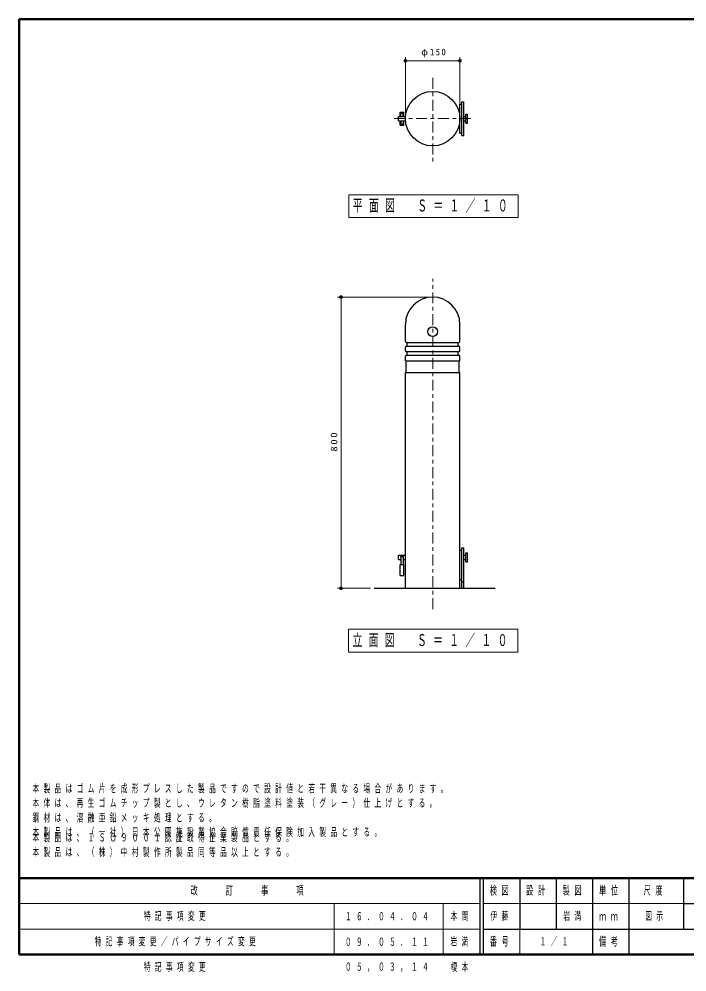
# Model space of a CAD drawing. Units: millimetres on the paper, scale 1:10. Extents: x -365 to 10, y -47 to 257.
# Drawn here: x -365 to -181.6, y -4.8 to 257 of the extents above; entities that cross this region are included whole.
import ezdxf

# ---------------------------------------------------------------- set-up
doc = ezdxf.new("R2010")
doc.units = ezdxf.units.MM
doc.linetypes.add('USER2', pattern=[6, 3, -1, 1, -1])
doc.layers.add('LY_1', color=7, linetype='Continuous', lineweight=25)
doc.layers.add('LY_2', color=7, linetype='Continuous', lineweight=13)
doc.styles.add('ＭＳ ゴシック', font='')
doc.styles.get('ＭＳ ゴシック').set_extended_font_data('MS Gothic')

# ---------------------------------------------------------------- blocks, each defined once
blk = doc.blocks.new('filled_dot')
at = {"color": 0, "linetype": 'Continuous', "lineweight": -2, "const_width": 1.25}
blk.add_lwpolyline([(-0.625, 0, 1), (0.625, 0, 1)], format="xyb", close=True, dxfattribs=at)

msp = doc.modelspace()

# ---------------------------------------------------------------- linework, layer by layer
at = {"layer": 'LY_1', "lineweight": 13}
for p, q in [((-258.91, 230.642), (-258.91, 246.53)), ((-243.91, 230.642), (-243.91, 246.53)), ((-258.91, 245.53), (-243.91, 245.53)), ((-227.956, 208.75), (-274.456, 208.75)), ((-274.456, 208.75), (-274.456, 202.45)), ((-227.956, 202.45), (-227.956, 208.75)), ((-274.456, 202.45), (-227.956, 202.45)), ((-252.41, 180.632), (-277.571, 180.632)), ((-276.571, 100.632), (-276.571, 180.632)), ((-268.452, 100.632), (-277.571, 100.632)), ((-228.036, 89.369), (-274.536, 89.369)), ((-274.536, 89.369), (-274.536, 83.069)), ((-228.036, 83.069), (-228.036, 89.369)), ((-274.536, 83.069), (-228.036, 83.069))]:
    msp.add_line(p, q, dxfattribs=at)
at = {"layer": 'LY_1', "linetype": 'USER2', "lineweight": 13}
for p, q in [((-251.41, 240.834), (-251.41, 217.206)), ((-261.983, 229.642), (-240.428, 229.642)), ((-251.41, 94.924), (-251.41, 185.632))]:
    msp.add_line(p, q, dxfattribs=at)
at = {"layer": 'LY_1'}
for p, q in [((-243.91, 225.642), (-243.91, 233.642)), ((-243.91, 233.642), (-243.41, 233.642)), ((-243.41, 224.992), (-243.41, 234.292)), ((-243.41, 234.292), (-242.811, 234.292)), ((-242.811, 224.992), (-242.811, 234.292)), ((-260.31, 231.392), (-259.31, 231.392)), ((-260.31, 230.242), (-260.31, 231.392)), ((-260.111, 230.242), (-260.111, 230.892)), ((-259.51, 230.242), (-259.51, 230.892)), ((-259.31, 230.242), (-259.31, 231.392)), ((-242.311, 230.842), (-241.811, 230.842)), ((-242.311, 228.442), (-242.311, 230.842)), ((-241.811, 228.442), (-241.811, 230.842)), ((-260.81, 230.242), (-258.91, 230.242)), ((-260.81, 229.042), (-260.81, 230.242)), ((-260.81, 229.042), (-258.886, 229.042)), ((-260.31, 227.892), (-260.31, 229.042)), ((-260.31, 227.892), (-259.31, 227.892)), ((-260.111, 229.042), (-260.111, 228.392)), ((-259.51, 229.042), (-259.51, 228.392)), ((-259.31, 227.892), (-259.31, 229.042)), ((-242.811, 230.242), (-242.311, 230.242)), ((-242.811, 229.042), (-242.311, 229.042)), ((-242.311, 228.442), (-241.811, 228.442)), ((-243.91, 225.642), (-243.41, 225.642)), ((-243.41, 224.992), (-242.811, 224.992)), ((-258.91, 168.432), (-258.91, 173.132)), ((-243.91, 168.432), (-243.91, 173.132)), ((-258.61, 168.132), (-244.21, 168.132)), ((-258.41, 167.132), (-258.41, 168.132)), ((-244.41, 167.132), (-244.41, 168.132)), ((-258.91, 165.932), (-258.91, 166.832)), ((-258.61, 167.132), (-244.21, 167.132)), ((-258.61, 165.632), (-244.21, 165.632)), ((-258.41, 164.632), (-258.41, 165.632)), ((-244.41, 164.632), (-244.41, 165.632)), ((-243.91, 165.932), (-243.91, 166.832)), ((-258.91, 163.132), (-258.91, 164.332)), ((-258.91, 163.132), (-243.91, 163.132)), ((-258.71, 159.932), (-258.71, 163.132)), ((-258.61, 164.632), (-244.21, 164.632)), ((-244.11, 159.932), (-244.11, 163.132)), ((-243.91, 163.132), (-243.91, 164.332)), ((-258.91, 100.632), (-258.91, 159.932)), ((-258.91, 159.932), (-243.91, 159.932)), ((-243.91, 100.632), (-243.91, 159.932)), ((-243.91, 111.082), (-243.41, 111.082)), ((-243.41, 111.732), (-242.811, 111.732)), ((-243.41, 100.632), (-243.41, 111.732)), ((-242.811, 100.632), (-242.811, 111.732)), ((-242.311, 110.332), (-241.811, 110.332)), ((-242.311, 107.932), (-242.311, 110.332)), ((-241.811, 107.932), (-241.811, 110.332)), ((-260.81, 108.532), (-260.81, 109.732)), ((-260.81, 109.732), (-258.91, 109.732)), ((-260.81, 108.532), (-260.111, 108.532)), ((-260.111, 109.132), (-260.111, 107.132)), ((-259.51, 109.132), (-259.51, 107.132)), ((-259.51, 108.532), (-258.91, 108.532)), ((-242.811, 109.732), (-242.311, 109.732)), ((-242.811, 108.532), (-242.311, 108.532)), ((-242.311, 107.932), (-241.811, 107.932)), ((-260.31, 104.132), (-260.31, 107.132)), ((-260.31, 107.132), (-259.31, 107.132)), ((-259.31, 104.132), (-259.31, 107.132)), ((-260.31, 104.132), (-259.31, 104.132)), ((-243.91, 103.082), (-243.41, 103.082)), ((-243.41, 102.432), (-242.811, 102.432)), ((-267.452, 100.632), (-234.291, 100.632))]:
    msp.add_line(p, q, dxfattribs=at)
for centre, radius in [((-251.41, 229.642), 7.5), ((-251.41, 171.132), 1.35)]:
    msp.add_circle(centre, radius, dxfattribs=at)
for centre, radius, start, end in [((-259.81, 230.892), 0.3, 0, 180), ((-259.81, 228.392), 0.3, 180, 0), ((-251.41, 173.132), 7.5, 0, 180), ((-258.61, 168.432), 0.3, 179.99999, 270), ((-244.21, 168.432), 0.3, 270, 0), ((-258.61, 166.832), 0.3, 90, 180), ((-258.61, 165.932), 0.3, 179.99999, 270), ((-244.21, 166.832), 0.3, 0, 90), ((-244.21, 165.932), 0.3, 270, 0), ((-258.61, 164.332), 0.3, 90, 180), ((-244.21, 164.332), 0.3, 0, 90), ((-259.81, 109.132), 0.4, 318.59038, 221.40963), ((-259.81, 109.132), 0.3, 0, 180)]:
    msp.add_arc(centre, radius, start, end, dxfattribs=at)
at = {"layer": 'LY_2', "lineweight": 50}
for p, q in [((0, 257), (-365, 257)), ((-365, 257), (-365, 0)), ((-365, 21), (0, 21)), ((-365, 0), (0, 0))]:
    msp.add_line(p, q, dxfattribs=at)
at = {"layer": 'LY_2', "color": 211, "lineweight": 25}
for p, q in [((-238.5, 21), (-238.5, 0)), ((-237.5, 21), (-237.5, 0)), ((-227.5, 21), (-227.5, 7)), ((-217.5, 21), (-217.5, 7)), ((-207.5, 21), (-207.5, 0)), ((-197.5, 21), (-197.5, 7)), ((-182.5, 21), (-182.5, 7)), ((-182.5, 14), (-70, 14)), ((-237.5, 7), (0, 7))]:
    msp.add_line(p, q, dxfattribs=at)
at = {"layer": 'LY_2'}
for p, q in [((-365, 14), (-238.5, 14)), ((-278.5, 14), (-278.5, 0)), ((-248.5, 14), (-248.5, 0)), ((-237.5, 14), (-182.5, 14)), ((-365, 7), (-238.5, 7)), ((-227.5, 7), (-227.5, 0))]:
    msp.add_line(p, q, dxfattribs=at)
at = {"layer": 'LY_2', "lineweight": 25}
msp.add_line((-197.5, 7), (-197.5, 0), dxfattribs=at)

# ---------------------------------------------------------------- block references
at = {"layer": 'LY_1', "lineweight": 13, "xscale": 0.4, "yscale": 0.4}
msp.add_blockref('filled_dot', (-258.91, 245.53), dxfattribs=at)
for p, rotation in [((-243.91, 245.53), 180), ((-276.571, 180.632), 270), ((-276.571, 100.632), 90)]:
    msp.add_blockref('filled_dot', p, dxfattribs=dict(at, rotation=rotation))

# ---------------------------------------------------------------- texts
at = {"layer": 'LY_1', "style": 'ＭＳ ゴシック'}
for s, insert, char_height, attachment_point in [('\\T1.33;\\W0.95;φ150', (-250.98, 246.53), 1.833, 8), ('\\T1.64;\\W0.6;平面図\u3000Ｓ＝１／１０', (-251.206, 205.6), 3.299, 5), ('\\T1.64;\\W0.6;立面図\u3000Ｓ＝１／１０', (-251.286, 86.219), 3.299, 5), ('\\T1.64;\\W0.6;本製品はゴム片を成形プレスした製品ですので設計値と若干異なる場合があります。', (-361.305, 44.279), 2.199, 7), ('\\T1.64;\\W0.6;本体は、再生ゴムチップ製とし、ウレタン樹脂塗料塗装（グレー）仕上げとする。', (-361.305, 40.279), 2.199, 7), ('\\T1.64;\\W0.6;鋼材は、溶融亜鉛メッキ処理とする。', (-361.305, 36.279), 2.199, 7), ('\\T1.64;\\W0.6;本製品は、（一社）日本公園施設業協会賠償責任保険加入製品とする。', (-361.305, 32.279), 2.199, 7), ('\\T1.64;\\W0.6;本製品は、ＩＳＯ９００１認証取得企業製品とする。', (-361.305, 33.279), 2.199, 1), ('\\T1.64;\\W0.6;本製品は、（株）中村製作所製品同等品以上とする。', (-361.305, 29.279), 2.199, 1), ('\\T1.64;\\W0.6;特記事項変更', (-330.75, 10.5), 2.199, 4), ('\\T1.64;\\W0.6;１６．０４．０４', (-275.5, 10.5), 2.199, 4), ('\\T1.64;\\W0.6;本間', (-246.5, 10.5), 2.199, 4), ('\\T1.64;\\W0.6;伊藤', (-232.5, 10.5), 2.199, 5), ('\\T1.64;\\W0.6;岩満', (-212.5, 10.5), 2.199, 5), ('\\T1.64;\\W0.6;図示', (-190, 10.5), 2.199, 5), ('\\T1.64;\\W0.6;特記事項変更／パイプサイズ変更', (-344.25, 3.5), 2.199, 4), ('\\T1.64;\\W0.6;０９．０５．１１', (-275.5, 3.5), 2.199, 4), ('\\T1.64;\\W0.6;岩満', (-246.5, 3.5), 2.199, 4), ('\\T1.64;\\W0.6;１／１', (-217.5, 3.5), 2.199, 5), ('\\T1.64;\\W0.6;特記事項変更', (-330.75, -3.5), 2.199, 4), ('\\T1.64;\\W0.6;０５，０３，１４', (-275.5, -3.5), 2.199, 4), ('\\T1.64;\\W0.6;榎本', (-246.5, -3.5), 2.199, 4)]:
    msp.add_mtext(s, dxfattribs=dict(at, insert=insert, char_height=char_height, attachment_point=attachment_point))
at = {"layer": 'LY_1', "insert": (-277.571, 141.048), "char_height": 1.833, "attachment_point": 8, "rotation": 90, "style": 'ＭＳ ゴシック'}
msp.add_mtext('\\T1.33;\\W1.15;800', dxfattribs=at)
at = {"layer": 'LY_2', "color": 4, "char_height": 2.346, "attachment_point": 5, "style": 'ＭＳ ゴシック'}
for s, insert in [('\\T1.64;\\W0.6;改\u3000\u3000訂\u3000\u3000事\u3000\u3000項', (-301.75, 17.5)), ('\\T1.64;\\W0.6;検図', (-232.5, 17.5)), ('\\T1.64;\\W0.6;設計', (-222.5, 17.5)), ('\\T1.64;\\W0.6;製図', (-212.5, 17.5)), ('\\T1.64;\\W0.6;単位', (-202.5, 17.5)), ('\\T1.64;\\W0.6;尺度', (-190.25, 17.5)), ('\\T1.64;\\W0.6;ｍｍ', (-202.5, 10.5)), ('\\T1.64;\\W0.6;番号', (-232.5, 3.5)), ('\\T1.64;\\W0.6;備考', (-202.5, 3.5))]:
    msp.add_mtext(s, dxfattribs=dict(at, insert=insert))

doc.saveas('drawing.dxf')
